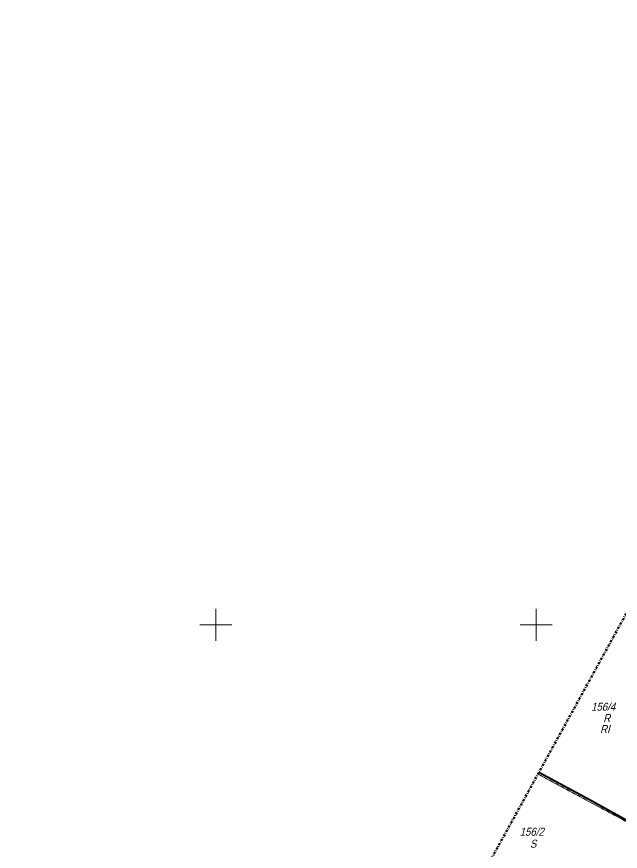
# Model space of a CAD drawing. Extents: x 7449598 to 7450455, y 5563374 to 5564952.
# Drawn here: x 7449618.9 to 7449713.2, y 5563664.6 to 5563794.9 of the extents above; entities that cross this region are included whole.
import ezdxf

# ---------------------------------------------------------------- set-up
doc = ezdxf.new("R2010")
doc.units = 0
doc.header["$MEASUREMENT"] = 0
doc.linetypes.add('218-500', pattern=[1, 0.5, -0.5])
doc.linetypes.add('DGN Style 4', pattern=[0.686427, 0.343214, -0.171607, 0, -0.171607])
for name, color, linetype, lineweight in [('EDZPD_219', 7, 'Continuous', 0), ('Warstwa 1', 7, 'Continuous', 0), ('Warstwa 24', 7, 'Continuous', 0), ('Warstwa 26', 7, 'Continuous', 0), ('Warstwa 28', 7, 'Continuous', 0), ('Warstwa 29', 7, 'Continuous', 0), ('Warstwa 60', 7, 'Continuous', 0), ('Warstwa 8', 7, 'Continuous', 0)]:
    doc.layers.add(name, color=color, linetype=linetype, lineweight=lineweight)
doc.styles.add('Style-WORKING_1250 I 0.26180', font='WORKING_1250.shx', dxfattribs={"oblique": 14.999978})

msp = doc.modelspace()

# ---------------------------------------------------------------- linework, layer by layer
at = {"layer": 'EDZPD_219', "color": 96, "linetype": 'Continuous', "lineweight": 13}
msp.add_line((7449732.51, 5563659.29), (7449700.3, 5563676.69), dxfattribs=at)
at = {"layer": 'Warstwa 1', "color": 7, "linetype": 'Continuous', "lineweight": 40, "flags": 128}
msp.add_lwpolyline([(7449729.74, 5563660.79), (7449708.33, 5563672.66), (7449700.41, 5563676.9)], dxfattribs=at)
at = {"layer": 'Warstwa 29', "color": 96, "linetype": '218-500', "lineweight": 13}
for p, q in [((7449700.3, 5563676.7), (7449718.47, 5563666.88)), ((7449718.47, 5563666.88), (7449700.3, 5563676.7))]:
    msp.add_line(p, q, dxfattribs=at)
at = {"layer": 'Warstwa 60', "color": 7, "linetype": 'Continuous', "lineweight": 13}
for p, q in [((7449650, 5563697.5), (7449650, 5563702.5)), ((7449700, 5563697.5), (7449700, 5563702.5)), ((7449647.5, 5563700), (7449652.5, 5563700)), ((7449697.5, 5563700), (7449702.5, 5563700))]:
    msp.add_line(p, q, dxfattribs=at)
at = {"layer": 'Warstwa 8', "color": 7, "linetype": 'DGN Style 4', "lineweight": 53, "flags": 128}
msp.add_lwpolyline([(7450242.25, 5564757.19), (7450281.76, 5564736.22), (7450381.95, 5564923.76), (7450454.95, 5564884.92), (7450405.4, 5564791.85), (7450392.83, 5564798.55), (7450342.94, 5564703.75), (7450227.05, 5564484.37), (7450154.83, 5564348.79), (7449690.29, 5563497.19), (7449618.91, 5563522.75), (7449629.01, 5563547.14), (7449943.26, 5564118.2), (7449916.28, 5564132.94), (7449953.15, 5564197.69), (7449979.3, 5564183.67), (7450084.83, 5564375.48), (7450052.49, 5564392.85)], close=True, dxfattribs=at)

# ---------------------------------------------------------------- texts
at = {"layer": 'Warstwa 24', "color": 96, "linetype": 'Continuous', "lineweight": 30, "style": 'Style-WORKING_1250 I 0.26180', "oblique": 15, "width": 0.899997}
for s, p in [('156/4', (7449708.59, 5563686.57)), ('156/2', (7449697.44, 5563667.05))]:
    msp.add_text(s, height=1.25, dxfattribs=at).set_placement(p)
at = {"layer": 'Warstwa 26', "color": 96, "linetype": 'Continuous', "lineweight": 30, "style": 'Style-WORKING_1250 I 0.26180', "oblique": 15, "width": 0.899997}
msp.add_text('RI', height=1.25, dxfattribs=at).set_placement((7449710, 5563683.08))
at = {"layer": 'Warstwa 28', "color": 96, "linetype": 'Continuous', "lineweight": 30, "style": 'Style-WORKING_1250 I 0.26180', "oblique": 15, "width": 0.899997}
for s, p in [('R', (7449710.49, 5563684.79)), ('S', (7449699.04, 5563665.19))]:
    msp.add_text(s, height=1.25, dxfattribs=at).set_placement(p)

doc.saveas('drawing.dxf')
